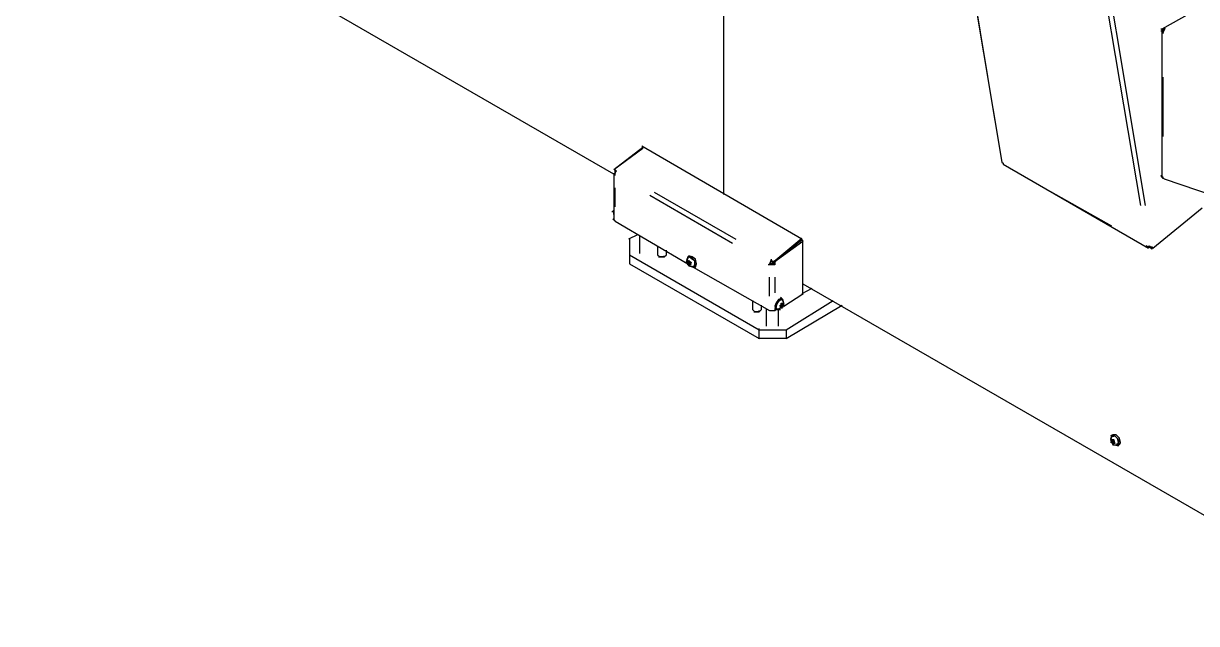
# Model space of a CAD drawing. Header units: inches. Extents: x 144 to 9879, y -166 to 6992.
# Drawn here: x 5955 to 7212, y 1141 to 1784 of the extents above; entities that cross this region are included whole.
import ezdxf

# ---------------------------------------------------------------- set-up
doc = ezdxf.new("R2010")
doc.units = ezdxf.units.IN
doc.header["$MEASUREMENT"] = 0

msp = doc.modelspace()

# ---------------------------------------------------------------- linework, layer by layer
at = {"color": 7}
for points in [[(6925.7, 2099.9), (7003.5, 1635.2)], [(6996.3, 1679.5), (6934, 2055.6)], [(6587.9, 1622), (5955.5, 1987.3)], [(7088.6, 1963.4), (7152, 1588.5)], [(7094.5, 1963.4), (7156.8, 1588.5)], [(6705.3, 1945.4), (6705.3, 1600.5)], [(6705.3, 1945.4), (6705.3, 1600.5)], [(7204.7, 1794.5), (7174.8, 1777.7)], [(7176, 1777.7), (7173.6, 1777.7)], [(7176, 1775.3), (7173.6, 1775.3)], [(7178.4, 1777.7), (7174.8, 1777.7)], [(7174.8, 1777.7), (7176, 1777.7)], [(7174.8, 1777.7), (7174.8, 1775.3)], [(7177.2, 1776.5), (7174.8, 1776.5)], [(7174.8, 1775.3), (7174.8, 1774.1), (7176, 1772.9)], [(7174.8, 1774.1), (7174.8, 1619.6)], [(7176, 1772.9), (7178.4, 1778.9)], [(7176, 1777.7), (7176, 1776.5)], [(7176, 1776.5), (7176, 1775.3)], [(7176, 1775.3), (7176, 1772.9)], [(7176, 1775.3), (7176, 1774.1)], [(7176, 1726.2), (7176, 1662.7)], [(6619, 1650.8), (6587.9, 1626.8)], [(6619, 1649.6), (6587.9, 1626.8)], [(6789.1, 1552.5), (6617.8, 1652)], [(6619, 1649.6), (6619, 1650.8)], [(7003.5, 1635.2), (7004.7, 1634)], [(7004.7, 1634), (7004.7, 1632.8)], [(6590.3, 1625.6), (6587.9, 1620.8)], [(6587.9, 1623.2), (6587.9, 1572.9)], [(6589.1, 1625.6), (6589.1, 1628)], [(6589.1, 1624.4), (6589.1, 1626.8)], [(6589.1, 1626.8), (6589.1, 1624.4)], [(6589.1, 1626.8), (6589.1, 1625.6)], [(6589.1, 1626.8), (6590.3, 1625.6)], [(6589.1, 1620.8), (6589.1, 1625.6)], [(6589.1, 1625.6), (6590.3, 1624.4)], [(6589.1, 1624.4), (6589.1, 1623.2)], [(7004.7, 1632.8), (7160.4, 1543)], [(7044.2, 1610), (7120.9, 1566.9)], [(7176, 1618.4), (7173.6, 1620.8)], [(7177.2, 1617.2), (7174.8, 1619.6)], [(7176, 1618.4), (7176, 1619.6)], [(7176, 1618.4), (7176, 1617.2)], [(7177.2, 1617.2), (7356.9, 1556.1)], [(6589.1, 1587.3), (6589.1, 1607.6)], [(6714.9, 1547.8), (6626.2, 1599.3)], [(6631, 1602.8), (6718.4, 1552.5)], [(6587.9, 1583.7), (6585.5, 1581.3)], [(6587.9, 1578.9), (6587.9, 1583.7)], [(7165.2, 1543), (7217.9, 1586.1)], [(6589.1, 1571.7), (6586.7, 1574.1)], [(6589.1, 1571.7), (6666.9, 1526.2)], [(6613, 1557.3), (6603.5, 1552.5)], [(6604.7, 1552.5), (6604.7, 1535.8)], [(6615.4, 1556.1), (6615.4, 1537)], [(6789.1, 1551.3), (6758, 1527.4)], [(6759.2, 1528.6), (6789.1, 1553.7)], [(6759.2, 1527.4), (6789.1, 1552.5)], [(6790.3, 1550.1), (6759.2, 1527.4)], [(6789.1, 1552.5), (6789.1, 1551.3)], [(6789.1, 1551.3), (6790.3, 1550.1)], [(6790.3, 1492.7), (6790.3, 1551.3)], [(6604.7, 1535.8), (6743.6, 1455.5)], [(6604.7, 1535.8), (6604.7, 1526.2)], [(6634.6, 1545.4), (6634.6, 1535.8)], [(6634.6, 1535.8), (6637, 1533.4), (6641.8, 1533.4), (6644.2, 1535.8)], [(6641.8, 1533.4), (6635.8, 1533.4)], [(6635.8, 1533.4), (6637, 1533.4)], [(6641.8, 1533.4), (6641.8, 1534.6)], [(6644.2, 1535.8), (6644.2, 1540.6)], [(6674.1, 1522.6), (6675.3, 1526.2), (6674.1, 1529.8), (6670.5, 1533.4), (6666.9, 1533.4), (6665.7, 1529.8)], [(6666.9, 1532.2), (6668.1, 1534.6)], [(6675.3, 1522.6), (6676.5, 1526.2), (6675.3, 1531), (6671.7, 1533.4), (6668.1, 1534.6)], [(6668.1, 1534.6), (6668.1, 1533.4)], [(6668.1, 1533.4), (6670.5, 1532.2), (6674.1, 1529.8), (6674.1, 1525), (6672.9, 1522.6)], [(7162.8, 1543), (7158, 1545.4)], [(7159.2, 1544.2), (7164, 1544.2)], [(7162.8, 1543), (7160.4, 1545.4)], [(7164, 1543), (7161.6, 1545.4)], [(7164, 1541.8), (7161.6, 1544.2)], [(7165.2, 1543), (7162.8, 1543)], [(7164, 1544.2), (7164, 1543)], [(7164, 1544.2), (7165.2, 1543)], [(7164, 1541.8), (7164, 1544.2)], [(7164, 1543), (7164, 1544.2)], [(7164, 1543), (7164, 1541.8)], [(6604.7, 1526.2), (6743.6, 1445.9)], [(6666.9, 1532.2), (6665.7, 1528.6), (6668.1, 1523.8), (6672.9, 1522.6)], [(6669.3, 1523.8), (6666.9, 1525), (6665.7, 1528.6), (6668.1, 1529.8), (6670.5, 1527.4), (6669.3, 1523.8)], [(6668.1, 1528.6), (6665.7, 1528.6)], [(6668.1, 1527.4), (6665.7, 1526.2)], [(6668.1, 1527.4), (6665.7, 1526.2)], [(6666.9, 1528.6), (6666.9, 1529.8)], [(6669.3, 1527.4), (6666.9, 1529.8)], [(6669.3, 1526.2), (6666.9, 1528.6)], [(6668.1, 1528.6), (6666.9, 1528.6)], [(6666.9, 1528.6), (6666.9, 1526.2)], [(6666.9, 1528.6), (6666.9, 1526.2)], [(6666.9, 1526.2), (6666.9, 1527.4)], [(6669.3, 1526.2), (6666.9, 1525)], [(6669.3, 1526.2), (6666.9, 1525)], [(6666.9, 1526.2), (6668.1, 1525)], [(6666.9, 1526.2), (6668.1, 1525)], [(6668.1, 1528.6), (6668.1, 1529.8)], [(6668.1, 1527.4), (6668.1, 1529.8)], [(6668.1, 1527.4), (6668.1, 1528.6)], [(6668.1, 1525), (6668.1, 1526.2)], [(6668.1, 1525), (6669.3, 1525)], [(6668.1, 1525), (6669.3, 1525)], [(6669.3, 1527.4), (6669.3, 1528.6)], [(6669.3, 1525), (6669.3, 1528.6)], [(6669.3, 1526.2), (6669.3, 1527.4)], [(6669.3, 1525), (6669.3, 1526.2)], [(6669.3, 1525), (6669.3, 1525), (6670.5, 1526.2)], [(6670.5, 1523.8), (6674.1, 1522.6)], [(6672.9, 1522.6), (6754.4, 1475.9)], [(6674.1, 1522.6), (6675.3, 1522.6)], [(6755.6, 1526.2), (6753.2, 1525)], [(6760.4, 1525), (6753.2, 1525)], [(6754.4, 1525), (6756.8, 1531)], [(6759.2, 1526.2), (6754.4, 1526.2)], [(6755.6, 1526.2), (6756.8, 1529.8)], [(6756.8, 1528.6), (6756.8, 1531)], [(6756.8, 1529.8), (6759.2, 1528.6)], [(6756.8, 1528.6), (6759.2, 1527.4)], [(6760.4, 1525), (6758, 1527.4)], [(6759.2, 1528.6), (6759.2, 1527.4)], [(6759.2, 1527.4), (6760.4, 1527.4)], [(6759.2, 1527.4), (6759.2, 1526.2)], [(6760.4, 1527.4), (6760.4, 1525)], [(6764, 1531), (6764, 1532.2)], [(6754.4, 1491.5), (6754.4, 1511.8)], [(6760.4, 1511.8), (6760.4, 1495)], [(6799.9, 1499.8), (6789.1, 1493.9)], [(6790.3, 1504.6), (7421.5, 1140.5)], [(6736.4, 1486.7), (6736.4, 1477.1)], [(6767.6, 1489.1), (6764, 1487.9), (6761.6, 1484.3), (6760.4, 1480.7), (6761.6, 1477.1)], [(6769.9, 1484.3), (6768.8, 1487.9), (6765.2, 1487.9), (6762.8, 1484.3), (6760.4, 1479.5), (6761.6, 1477.1)], [(6762.8, 1477.1), (6761.6, 1479.5), (6762.8, 1483.1), (6765.2, 1486.7), (6767.6, 1487.9)], [(6767.6, 1483.1), (6765.2, 1480.7)], [(6768.8, 1487.9), (6766.4, 1490.3)], [(6768.8, 1483.1), (6766.4, 1483.1)], [(6766.4, 1478.3), (6766.4, 1480.7), (6767.6, 1483.1), (6769.9, 1483.1), (6768.8, 1479.5), (6766.4, 1478.3)], [(6767.6, 1487.9), (6768.8, 1486.7)], [(6767.6, 1478.3), (6769.9, 1483.1), (6768.8, 1486.7)], [(6767.6, 1483.1), (6767.6, 1484.3)], [(6767.6, 1481.9), (6767.6, 1483.1)], [(6767.6, 1483.1), (6767.6, 1481.9)], [(6767.6, 1479.5), (6768.8, 1483.1)], [(6768.8, 1483.1), (6767.6, 1483.1)], [(6767.6, 1479.5), (6768.8, 1483.1)], [(6768.8, 1483.1), (6768.8, 1484.3)], [(6768.8, 1481.9), (6768.8, 1484.3)], [(6768.8, 1481.9), (6768.8, 1483.1)], [(6768.8, 1481.9), (6768.8, 1483.1)], [(6769.9, 1480.7), (6790.3, 1493.9)], [(6772.3, 1455.5), (6822.7, 1486.7)], [(6736.4, 1477.1), (6738.8, 1474.7), (6743.6, 1474.7), (6746, 1477.1)], [(6743.6, 1474.7), (6737.6, 1474.7)], [(6737.6, 1474.7), (6738.8, 1474.7)], [(6743.6, 1474.7), (6743.6, 1475.9)], [(6746, 1477.1), (6746, 1481.9)], [(6750.8, 1477.1), (6750.8, 1459.1)], [(6754.4, 1475.9), (6760.4, 1475.9)], [(6760.4, 1478.3), (6760.4, 1475.9)], [(6760.4, 1475.9), (6762.8, 1478.3)], [(6761.6, 1477.1), (6761.6, 1478.3)], [(6761.6, 1477.1), (6766.4, 1477.1)], [(6762.8, 1477.1), (6767.6, 1479.5)], [(6764, 1459.1), (6764, 1478.3)], [(6767.6, 1481.9), (6765.2, 1480.7)], [(6766.4, 1480.7), (6766.4, 1481.9)], [(6766.4, 1480.7), (6766.4, 1481.9)], [(6766.4, 1480.7), (6766.4, 1481.9)], [(6766.4, 1479.5), (6766.4, 1480.7)], [(6766.4, 1480.7), (6767.6, 1479.5)], [(6766.4, 1480.7), (6767.6, 1479.5)], [(6766.4, 1480.7), (6766.4, 1479.5)], [(6766.4, 1480.7), (6766.4, 1479.5)], [(6766.4, 1479.5), (6767.6, 1479.5)], [(6766.4, 1479.5), (6767.6, 1479.5)], [(6767.6, 1481.9), (6768.8, 1481.9)], [(6767.6, 1481.9), (6768.8, 1481.9)], [(6767.6, 1479.5), (6767.6, 1480.7)], [(6772.3, 1445.9), (6832.2, 1481.9)], [(6772.3, 1445.9), (6742.4, 1445.9)], [(6743.6, 1445.9), (6743.6, 1456.7)], [(6743.6, 1455.5), (6772.3, 1455.5)], [(6772.3, 1455.5), (6772.3, 1445.9)], [(7122.1, 1342.9), (7119.7, 1341.7)], [(7128.1, 1331), (7129.3, 1334.5), (7128.1, 1338.1), (7124.5, 1341.7), (7120.9, 1341.7), (7119.7, 1338.1)], [(7120.9, 1340.5), (7119.7, 1336.9), (7122.1, 1332.2), (7126.9, 1332.2)], [(7122.1, 1336.9), (7119.7, 1335.7)], [(7122.1, 1336.9), (7119.7, 1335.7)], [(7123.3, 1336.9), (7119.7, 1336.9)], [(7123.3, 1334.5), (7119.7, 1334.5)], [(7120.9, 1340.5), (7124.5, 1341.7), (7126.9, 1339.3), (7128.1, 1334.5), (7126.9, 1332.2)], [(7120.9, 1336.9), (7120.9, 1338.1)], [(7123.3, 1334.5), (7120.9, 1338.1)], [(7120.9, 1338.1), (7123.3, 1336.9), (7124.5, 1333.4), (7122.1, 1333.4), (7120.9, 1335.7), (7120.9, 1338.1)], [(7120.9, 1335.7), (7120.9, 1336.9)], [(7122.1, 1336.9), (7120.9, 1336.9)], [(7120.9, 1336.9), (7120.9, 1335.7)], [(7120.9, 1336.9), (7120.9, 1335.7)], [(7120.9, 1334.5), (7120.9, 1335.7)], [(7120.9, 1335.7), (7120.9, 1334.5)], [(7120.9, 1335.7), (7120.9, 1334.5)], [(7120.9, 1334.5), (7123.3, 1334.5)], [(7120.9, 1334.5), (7122.1, 1334.5), (7122.1, 1333.4), (7123.3, 1333.4)], [(7120.9, 1334.5), (7123.3, 1333.4)], [(7129.3, 1332.2), (7130.5, 1334.5), (7129.3, 1339.3), (7125.7, 1342.9), (7122.1, 1342.9)], [(7122.1, 1336.9), (7122.1, 1338.1)], [(7123.3, 1336.9), (7123.3, 1338.1)], [(7123.3, 1334.5), (7123.3, 1338.1)], [(7123.3, 1334.5), (7123.3, 1335.7)], [(7123.3, 1334.5), (7123.3, 1335.7)], [(7123.3, 1334.5), (7123.3, 1335.7)], [(7123.3, 1333.4), (7123.3, 1335.7)], [(7123.3, 1333.4), (7123.3, 1334.5)], [(7123.3, 1333.4), (7123.3, 1334.5)], [(7124.5, 1332.2), (7128.1, 1331)], [(7126.9, 1332.2), (7126.9, 1333.4)], [(7128.1, 1331), (7129.3, 1333.4)]]:
    msp.add_lwpolyline(points, dxfattribs=at)

doc.saveas('drawing.dxf')
